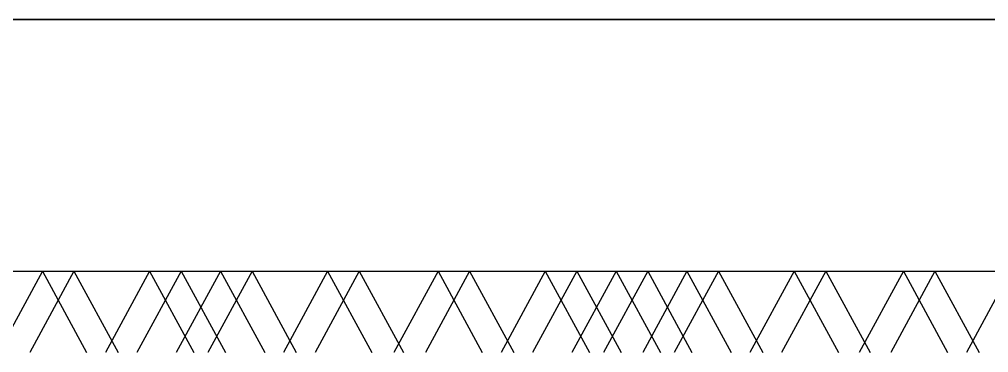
# Model space of a CAD drawing. Header units: inches. Extents: x -343134 to -190334, y -250018 to -182064.
# Drawn here: x -252303 to -248490, y -232385 to -231072 of the extents above; entities that cross this region are included whole.
import ezdxf

# ---------------------------------------------------------------- set-up
doc = ezdxf.new("R2010")
doc.units = ezdxf.units.IN
doc.header["$MEASUREMENT"] = 0

msp = doc.modelspace()

# ---------------------------------------------------------------- linework, layer by layer
at = {"color": 3, "lineweight": 35, "ltscale": 5}
msp.add_line((-258848.6, -231072.2), (-245822.1, -231072.2), dxfattribs=at)
at = {"ltscale": 5}
for p, q in [((-343133.7, -232063.7), (-247110.1, -232063.7)), ((-252212.1, -232063.7), (-252386.2, -232385.1)), ((-252087.8, -232063.7), (-252261.9, -232385.1)), ((-252212.1, -232063.7), (-252038.1, -232385.1)), ((-252087.8, -232063.7), (-251913.8, -232385.1)), ((-251790.3, -232063.7), (-251964.4, -232385.1)), ((-251666, -232063.7), (-251840, -232385.1)), ((-251790.3, -232063.7), (-251616.3, -232385.1)), ((-251511.7, -232063.7), (-251685.7, -232385.1)), ((-251666, -232063.7), (-251492, -232385.1)), ((-251387.4, -232063.7), (-251561.4, -232385.1)), ((-251511.7, -232063.7), (-251337.6, -232385.1)), ((-251387.4, -232063.7), (-251213.3, -232385.1)), ((-251089.9, -232063.7), (-251263.9, -232385.1)), ((-250965.6, -232063.7), (-251139.6, -232385.1)), ((-251089.9, -232063.7), (-250915.8, -232385.1)), ((-250965.6, -232063.7), (-250791.5, -232385.1)), ((-250655.6, -232063.7), (-250829.6, -232385.1)), ((-250531.3, -232063.7), (-250705.3, -232385.1)), ((-250655.6, -232063.7), (-250481.5, -232385.1)), ((-250531.3, -232063.7), (-250357.2, -232385.1)), ((-250233.8, -232063.7), (-250407.8, -232385.1)), ((-250109.4, -232063.7), (-250283.5, -232385.1)), ((-250233.8, -232063.7), (-250059.7, -232385.1)), ((-249955.1, -232063.7), (-250129.2, -232385.1)), ((-249955.1, -232063.7), (-250129.2, -232385.1)), ((-250109.4, -232063.7), (-249935.4, -232385.1)), ((-249830.8, -232063.7), (-250004.9, -232385.1)), ((-249955.1, -232063.7), (-249781.1, -232385.1)), ((-249676.5, -232063.7), (-249850.6, -232385.1)), ((-249830.8, -232063.7), (-249656.8, -232385.1)), ((-249552.2, -232063.7), (-249726.2, -232385.1)), ((-249676.5, -232063.7), (-249502.5, -232385.1)), ((-249552.2, -232063.7), (-249378.1, -232385.1)), ((-249254.7, -232063.7), (-249428.7, -232385.1)), ((-249130.4, -232063.7), (-249304.4, -232385.1)), ((-249254.7, -232063.7), (-249080.7, -232385.1)), ((-249130.4, -232063.7), (-248956.3, -232385.1)), ((-248825, -232063.7), (-248999, -232385.1)), ((-248700.7, -232063.7), (-248874.7, -232385.1)), ((-248825, -232063.7), (-248650.9, -232385.1)), ((-248700.7, -232063.7), (-248526.6, -232385.1)), ((-248403.2, -232063.7), (-248577.2, -232385.1))]:
    msp.add_line(p, q, dxfattribs=at)

doc.saveas('drawing.dxf')
